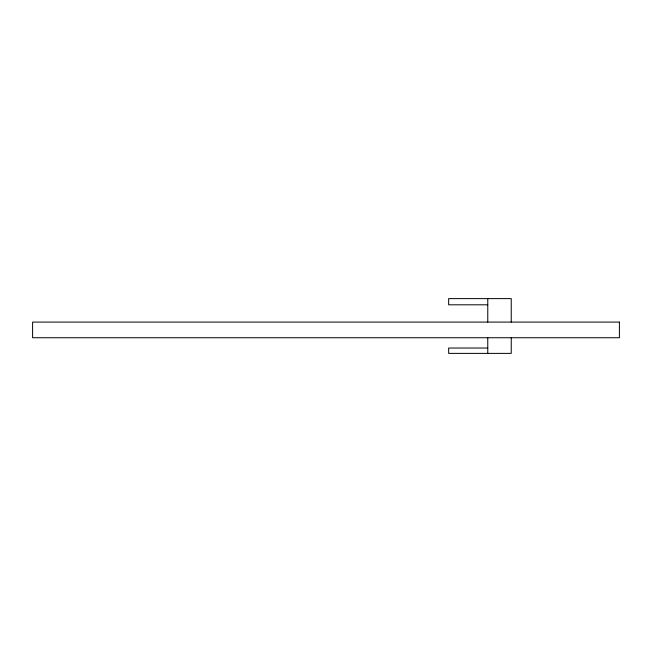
<?xml version="1.0" encoding="UTF-8"?>
<svg xmlns="http://www.w3.org/2000/svg" width="652" height="652" viewBox="0 0 652 652"><rect width="100%" height="100%" fill="white"/><g stroke="black" fill="none" stroke-linecap="round" stroke-linejoin="round"><path stroke-width="0.98" d="M487.769 304.802L448.649 304.802L448.649 298.616L511.241 298.616L511.241 322.088M487.769 348.029L448.649 348.029L448.649 353.384L511.241 353.384L511.241 337.736M487.769 298.616L487.769 322.088M487.769 337.736L487.769 353.384M619.4 322.088L32.6 322.088L32.6 337.736L619.4 337.736L619.4 322.088"/></g></svg>
